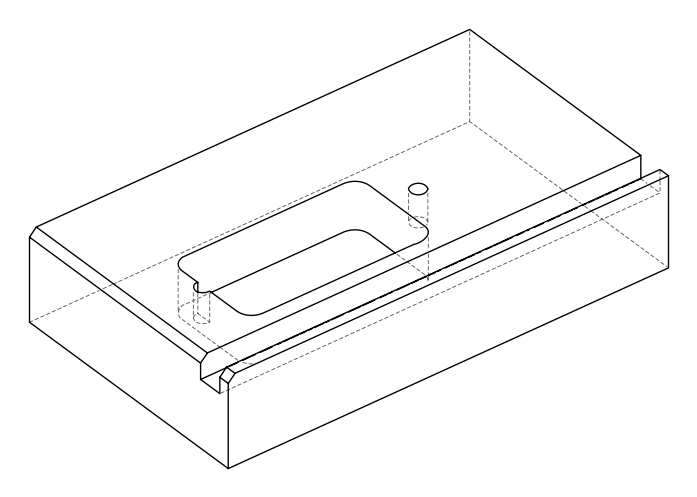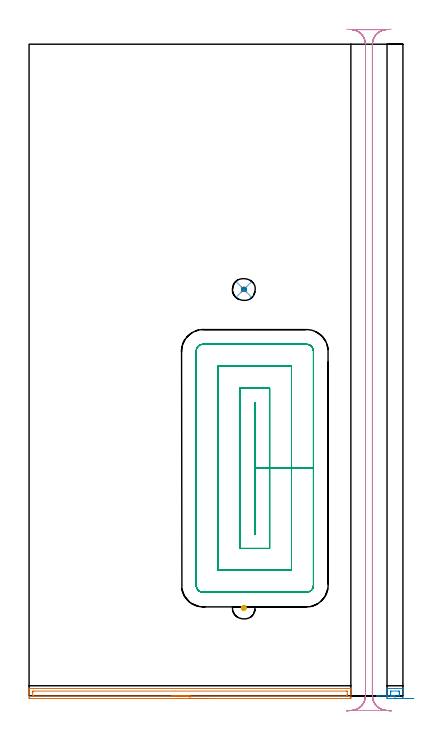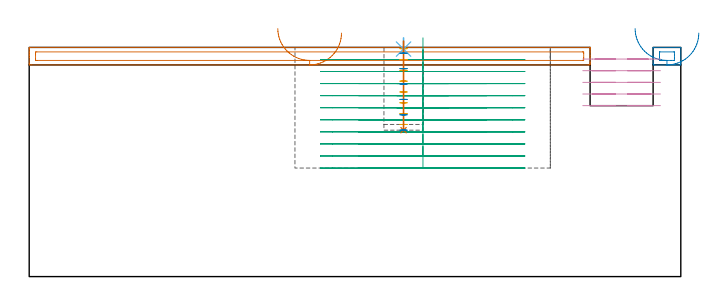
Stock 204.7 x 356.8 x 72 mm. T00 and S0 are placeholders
(PLAN: 8 operations, 5 tool changes, 34.8 min)
(1 AREA_MILL | FG_CHAMFER_SURFACE | UGT0205_001 | 3.01 min | 2724 mm3)
(2 AREA_MILL_1 | FG_CHAMFER_SURFACE_1 | UGT0205_001 | 0.33 min | 186 mm3)
(3 MILL_RECTANGULAR_POCKET | POCKET_RECTANGULAR_STRAIGHT | NXT0201_012 | Follow Part, ap 4, ae 75% | 22.74 min | 456928 mm3)
(4 MILL_RECTANGULAR_SLOT | SLOT_RECTANGULAR | NXT0201_012 | Follow Part, ap 4, ae 75% | 7.96 min | 129182 mm3)
(5 MILL_BLIND_HOLE_FROM_SOLID_MATERIAL | STEP1POCKET | NXT0201_013 | Spiral | 0.35 min | 1616 mm3)
(6 SPOT_DRILL | STEP1POCKET_1 | NXT0321_9005460120000 | 0.03 min | 20 mm3)
(7 DRILL_BLIND_HOLE_INTO_CENTER | STEP1POCKET_1 | NXT0301_084 | 0.11 min | 2490 mm3)
(8 MILL_ROUGH_BLIND_HOLE_CONTOUR | STEP1POCKET_1 | NXT0201_013 | Spiral | 0.27 min | 605 mm3)
(TOOL UGT0205_001 | Chamfer Mill 20 x 3 x 45 deg. | D20 FL50 Z2)
(TOOL NXT0201_012 | ENDMILL 16mm [2P460-1600-NA 1630] | D16 FL38 Z6)
(TOOL NXT0201_013 | ENDMILL 10mm | D10 FL30 Z4)
(TOOL NXT0321_9005460120000 | NC Spot Drill, 142deg, 12mm, Carbide, Uncoated | D12 PA142 FL30 Z2)
(TOOL NXT0301_084 | Carbide Drill 11.3mm [860.1-1130-034A1-MM 2214] | D11.3 PA140 FL55 Z2)
(OP 1 AREA_MILL)
G17 G21 G94 G90
T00 M6
G54
G17 G0 G90 X98.1 Y-1.5 S1061 M3
G43 Z82. H0
Z76.5
G94 G1 X98.062 Z75.628 F250.
X97.948 Z74.764
X97.759 Z73.912
X97.497 Z73.08
X97.163 Z72.274
X96.76 Z71.5
X96.291 Z70.764
X95.76 Z70.072
X95.171 Z69.429
X94.528 Z68.84
X93.836 Z68.308
X93.1 Z67.84
X92.326 Z67.437
X91.52 Z67.103
X90.688 Z66.841
X89.836 Z66.652
X88.972 Z66.538
X88.1 Z66.5
X0.61
X0.081 Y-1.494 Z66.503
X0.008 Y-1.491 Z66.505
X0. Y-0.968 Z67.028
Y0.806 Z68.801
Y1.369 Z69.366
Y1.694 Z69.69
Y2.256 Z70.252
Y2.581 Z70.576
Y3.23 Z71.229
Y3.611 Z71.61
X0.007 Y3.969 Z71.96
X0.01 Y3.997 Z71.988
X0.163 Y4. Z72.
X176.037
X176.19 Y3.997 Z71.988
X176.193 Y3.969 Z71.96
X176.2 Y3.611 Z71.61
Y3.23 Z71.229
Y2.581 Z70.576
Y1.369 Z69.366
Y0.806 Z68.801
Y-0.687 Z67.309
X176.197 Y-0.968 Z67.028
X176.192 Y-1.491 Z66.505
X176.119 Y-1.494 Z66.503
X175.59 Y-1.5 Z66.5
X88.1
Y-0.086 Z67.914
X2.4
X2.01 Y-0.081 Z67.919
X2.001 Y0.311 Z68.311
X2. Y1.694 Z69.694
X2.001 Y2.085 Z70.085
X2.01 Y2.581 Z70.581
X2.39 Y2.586 Z70.586
X173.8
X174.19 Y2.581 Z70.581
X174.199 Y2.189 Z70.189
X174.2 Y0.806 Z68.806
X174.199 Y0.415 Z68.415
X174.19 Y-0.081 Z67.919
X173.81 Y-0.086 Z67.914
X88.1
X87.228 Z67.952
X86.363 Z68.066
X85.512 Z68.255
X84.68 Z68.517
X83.874 Z68.851
X83.1 Z69.254
X82.364 Z69.723
X81.672 Z70.254
X81.029 Z70.843
X80.44 Z71.486
X79.908 Z72.178
X79.44 Z72.914
X79.037 Z73.688
X78.703 Z74.494
X78.441 Z75.326
X78.252 Z76.178
X78.138 Z77.043
X78.1 Z77.914
G0 Z82.
M5
M2
(OP 2 AREA_MILL_1)
G17 G21 G94 G90
T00 M6
G54
G17 G0 G90 X210.35 Y-1.5 S1061 M3
G43 Z82. H0
Z76.5
G94 G1 X210.312 Z75.628 F250.
X210.198 Z74.764
X210.009 Z73.912
X209.747 Z73.08
X209.413 Z72.274
X209.01 Z71.5
X208.542 Z70.764
X208.01 Z70.072
X207.421 Z69.429
X206.778 Z68.84
X206.086 Z68.308
X205.35 Z67.84
X204.576 Z67.437
X203.77 Z67.103
X202.938 Z66.841
X202.086 Z66.652
X201.222 Z66.538
X200.35 Z66.5
X196.4
X196.139 Y-1.496 Z66.503
X196.005 Y-1.493 Z66.507
X196. Y-0.968 Z67.032
X196.001 Y3.92 Z71.919
X196.01 Y4. Z72.
X204.69
X204.7 Y3.919 Z71.919
X204.699 Y-0.968 Z67.032
X204.695 Y-1.493 Z66.507
X204.561 Y-1.496 Z66.503
X204.3 Y-1.5 Z66.5
X200.35
Y-0.086 Z67.914
X199.916
X198.16
X198.01 Y-0.081 Z67.919
X198.004 Y0.072 Z68.072
X198. Y0.806 Z68.806
Y0.964 Z68.964
Y1.694 Z69.694
X198.001 Y1.85 Z69.85
X198.01 Y2.581 Z70.581
X198.151 Y2.586 Z70.586
X202.54
X202.69 Y2.581 Z70.581
X202.696 Y2.428 Z70.428
X202.7 Y1.694 Z69.694
Y1.536 Z69.536
Y0.806 Z68.806
X202.699 Y0.65 Z68.65
X202.69 Y-0.081 Z67.919
X202.549 Y-0.086 Z67.914
X201.672
X200.35
X199.478 Z67.952
X198.614 Z68.066
X197.762 Z68.255
X196.93 Z68.517
X196.124 Z68.851
X195.35 Z69.254
X194.614 Z69.723
X193.922 Z70.254
X193.279 Z70.843
X192.69 Z71.486
X192.158 Z72.178
X191.69 Z72.914
X191.287 Z73.688
X190.953 Z74.494
X190.691 Z75.326
X190.502 Z76.178
X190.388 Z77.043
X190.35 Z77.914
G0 Z82.
M5
M2
(OP 3 MILL_RECTANGULAR_POCKET)
G17 G21 G94 G90
T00 M6
G54
G17 G0 G90 X123.7 Y99.259 S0 M3
G43 Z82. H1
Z75.
G94 G1 Y124.6 Z68.21 F250.
Y160.5 F500.
X123.5
Y88.7
X123.7
Y124.6
X131.7
Y168.5
X115.5
Y80.7
X131.7
Y124.6
X143.7
Y180.5
X103.5
Y68.7
X143.7
Y124.6
X155.7
Y188.7
G3 X151.9 Y192.5 R3.8
G1 X95.3
G3 X91.5 Y188.7 R3.8
G1 Y60.5
G3 X95.3 Y56.7 R3.8
G1 X151.9
G3 X155.7 Y60.5 R3.8
G1 Y124.6
Y125.6
G0 X123.7 Y99.259 Z71.21
G1 Y124.6 Z64.42 F250.
Y160.5 F500.
X123.5
Y88.7
X123.7
Y124.6
X131.7
Y168.5
X115.5
Y80.7
X131.7
Y124.6
X143.7
Y180.5
X103.5
Y68.7
X143.7
Y124.6
X155.7
Y188.7
G3 X151.9 Y192.5 R3.8
G1 X95.3
G3 X91.5 Y188.7 R3.8
G1 Y60.5
G3 X95.3 Y56.7 R3.8
G1 X151.9
G3 X155.7 Y60.5 R3.8
G1 Y124.6
Y125.6
G0 X123.7 Y99.259 Z67.42
G1 Y124.6 Z60.63 F250.
Y160.5 F500.
X123.5
Y88.7
X123.7
Y124.6
X131.7
Y168.5
X115.5
Y80.7
X131.7
Y124.6
X143.7
Y180.5
X103.5
Y68.7
X143.7
Y124.6
X155.7
Y188.7
G3 X151.9 Y192.5 R3.8
G1 X95.3
G3 X91.5 Y188.7 R3.8
G1 Y60.5
G3 X95.3 Y56.7 R3.8
G1 X151.9
G3 X155.7 Y60.5 R3.8
G1 Y124.6
Y125.6
G0 X123.7 Y99.259 Z63.63
G1 Y124.6 Z56.84 F250.
Y160.5 F500.
X123.5
Y88.7
X123.7
Y124.6
X131.7
Y168.5
X115.5
Y80.7
X131.7
Y124.6
X143.7
Y180.5
X103.5
Y68.7
X143.7
Y124.6
X155.7
Y188.7
G3 X151.9 Y192.5 R3.8
G1 X95.3
G3 X91.5 Y188.7 R3.8
G1 Y60.5
G3 X95.3 Y56.7 R3.8
G1 X151.9
G3 X155.7 Y60.5 R3.8
G1 Y124.6
Y125.6
G0 X123.7 Y99.259 Z59.84
G1 Y124.6 Z53.05 F250.
Y160.5 F500.
X123.5
Y88.7
X123.7
Y124.6
X131.7
Y168.5
X115.5
Y80.7
X131.7
Y124.6
X143.7
Y180.5
X103.5
Y68.7
X143.7
Y124.6
X155.7
Y188.7
G3 X151.9 Y192.5 R3.8
G1 X95.3
G3 X91.5 Y188.7 R3.8
G1 Y60.5
G3 X95.3 Y56.7 R3.8
G1 X151.9
G3 X155.7 Y60.5 R3.8
G1 Y124.6
Y125.6
G0 X123.7 Y99.259 Z56.05
G1 Y124.6 Z49.26 F250.
Y160.5 F500.
X123.5
Y88.7
X123.7
Y124.6
X131.7
Y168.5
X115.5
Y80.7
X131.7
Y124.6
X143.7
Y180.5
X103.5
Y68.7
X143.7
Y124.6
X155.7
Y188.7
G3 X151.9 Y192.5 R3.8
G1 X95.3
G3 X91.5 Y188.7 R3.8
G1 Y60.5
G3 X95.3 Y56.7 R3.8
G1 X151.9
G3 X155.7 Y60.5 R3.8
G1 Y124.6
Y125.6
G0 X123.7 Y99.259 Z52.26
G1 Y124.6 Z45.47 F250.
Y160.5 F500.
X123.5
Y88.7
X123.7
Y124.6
X131.7
Y168.5
X115.5
Y80.7
X131.7
Y124.6
X143.7
Y180.5
X103.5
Y68.7
X143.7
Y124.6
X155.7
Y188.7
G3 X151.9 Y192.5 R3.8
G1 X95.3
G3 X91.5 Y188.7 R3.8
G1 Y60.5
G3 X95.3 Y56.7 R3.8
G1 X151.9
G3 X155.7 Y60.5 R3.8
G1 Y124.6
Y125.6
G0 X123.7 Y99.259 Z48.47
G1 Y124.6 Z41.68 F250.
Y160.5 F500.
X123.5
Y88.7
X123.7
Y124.6
X131.7
Y168.5
X115.5
Y80.7
X131.7
Y124.6
X143.7
Y180.5
X103.5
Y68.7
X143.7
Y124.6
X155.7
Y188.7
G3 X151.9 Y192.5 R3.8
G1 X95.3
G3 X91.5 Y188.7 R3.8
G1 Y60.5
G3 X95.3 Y56.7 R3.8
G1 X151.9
G3 X155.7 Y60.5 R3.8
G1 Y124.6
Y125.6
G0 X123.7 Y99.259 Z44.68
G1 Y124.6 Z37.89 F250.
Y160.5 F500.
X123.5
Y88.7
X123.7
Y124.6
X131.7
Y168.5
X115.5
Y80.7
X131.7
Y124.6
X143.7
Y180.5
X103.5
Y68.7
X143.7
Y124.6
X155.7
Y188.7
G3 X151.9 Y192.5 R3.8
G1 X95.3
G3 X91.5 Y188.7 R3.8
G1 Y60.5
G3 X95.3 Y56.7 R3.8
G1 X151.9
G3 X155.7 Y60.5 R3.8
G1 Y124.6
Y125.6
G0 X123.7 Y99.259 Z40.89
G1 Y124.6 Z34.1 F250.
Y160.5 F500.
X123.5
Y88.7
X123.7
Y124.6
X131.7
Y168.5
X115.5
Y80.7
X131.7
Y124.6
X143.7
Y180.5
X103.5
Y68.7
X143.7
Y124.6
X155.7
Y188.7
G3 X151.9 Y192.5 R3.8
G1 X95.3
G3 X91.5 Y188.7 R3.8
G1 Y60.5
G3 X95.3 Y56.7 R3.8
G1 X151.9
G3 X155.7 Y60.5 R3.8
G1 Y124.6
Y125.6
G0 Z82.
M5
M2
(OP 4 MILL_RECTANGULAR_SLOT)
G17 G21 G94 G90
T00 M6
G54
G17 G0 G90 X173.904 Y365.03 S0 M3
G43 Z82. H1
Z68.34
G94 G1 X176.892 Y364.77 F250.
G2 X184.2 Y356.8 R8. F500.
G1 Y0.
G2 X177.786 Y-7.841 R8.
G1 X177.78 Y-7.871
G3 X179.212 Y-8. R8.
G1 X192.955
G3 X194.404 Y-7.868 R8.
G1 X194.399 Y-7.838
G2 X188. Y0. R8.
G1 Y356.8
G2 X195.308 Y364.77 R8.
G1 X198.296 Y365.03 F250.
G0 Z82.
X198.297 Y-8.23
Z64.68
G1 X195.308 Y-7.97
G2 X188. Y0. R8. F500.
G1 Y356.8
G2 X195.308 Y364.77 R8.
G1 Y364.8
X176.892
Y364.77
G2 X184.2 Y356.8 R8.
G1 Y0.
G2 X176.892 Y-7.97 R8.
G1 X173.903 Y-8.23 F250.
G0 X198.297 Z61.02
G1 X195.308 Y-7.97
G2 X188. Y0. R8. F500.
G1 Y356.8
G2 X195.308 Y364.77 R8.
G1 Y364.8
X176.892
Y364.77
G2 X184.2 Y356.8 R8.
G1 Y0.
G2 X176.892 Y-7.97 R8.
G1 X173.903 Y-8.23 F250.
G0 X198.297 Z57.36
G1 X195.308 Y-7.97
G2 X188. Y0. R8. F500.
G1 Y356.8
G2 X195.308 Y364.77 R8.
G1 Y364.8
X176.892
Y364.77
G2 X184.2 Y356.8 R8.
G1 Y0.
G2 X176.892 Y-7.97 R8.
G1 X173.903 Y-8.23 F250.
G0 X198.297 Z53.7
G1 X195.308 Y-7.97
G2 X188. Y0. R8. F500.
G1 Y356.8
G2 X195.308 Y364.77 R8.
G1 Y364.8
X176.892
Y364.77
G2 X184.2 Y356.8 R8.
G1 Y0.
G2 X176.892 Y-7.97 R8.
G1 X173.903 Y-8.23 F250.
G0 Z82.
M5
M2
(OP 5 MILL_BLIND_HOLE_FROM_SOLID_MATERIAL)
G17 G21 G94 G90
T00 M6
G54
G17 G0 G90 X117.6 Y48.1 S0 M3
G43 Z82. H0
Z71.6
G94 G3 X118.175 Y48.675 R0.575 F250.
X117.6 Y49.25 R0.575
X116.45 Y48.1 R1.15
X117.6 Y49.25 R-1.15
X117.025 Y48.675 R0.575
X117.6 Y48.1 R0.575
G0 Z68.2
G3 X118.175 Y48.675 R0.575
X117.6 Y49.25 R0.575
X116.45 Y48.1 R1.15
X117.6 Y49.25 R-1.15
X117.025 Y48.675 R0.575
X117.6 Y48.1 R0.575
G0 Z64.8
G3 X118.175 Y48.675 R0.575
X117.6 Y49.25 R0.575
X116.45 Y48.1 R1.15
X117.6 Y49.25 R-1.15
X117.025 Y48.675 R0.575
X117.6 Y48.1 R0.575
G0 Z61.4
G3 X118.175 Y48.675 R0.575
X117.6 Y49.25 R0.575
X116.45 Y48.1 R1.15
X117.6 Y49.25 R-1.15
X117.025 Y48.675 R0.575
X117.6 Y48.1 R0.575
G0 Z58.
G3 X118.175 Y48.675 R0.575
X117.6 Y49.25 R0.575
X116.45 Y48.1 R1.15
X117.6 Y49.25 R-1.15
X117.025 Y48.675 R0.575
X117.6 Y48.1 R0.575
G0 Z54.6
G3 X118.175 Y48.675 R0.575
X117.6 Y49.25 R0.575
X116.45 Y48.1 R1.15
X117.6 Y49.25 R-1.15
X117.025 Y48.675 R0.575
X117.6 Y48.1 R0.575
G0 Z51.2
G3 X118.175 Y48.675 R0.575
X117.6 Y49.25 R0.575
X116.45 Y48.1 R1.15
X117.6 Y49.25 R-1.15
X117.025 Y48.675 R0.575
X117.6 Y48.1 R0.575
G0 Z47.8
G3 X118.175 Y48.675 R0.575
X117.6 Y49.25 R0.575
X116.45 Y48.1 R1.15
X117.6 Y49.25 R-1.15
X117.025 Y48.675 R0.575
X117.6 Y48.1 R0.575
G0 Z82.
M5
M2
(OP 6 SPOT_DRILL)
G17 G21 G94 G90
T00 M6
G54
G17 G0 G90 X117.6 Y222.5 S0 M3
G43 Z82. H0
G94 G81 G98 Z71.471 F250. R75.
G80
M5
M2
(OP 7 DRILL_BLIND_HOLE_INTO_CENTER)
G17 G21 G94 G90
T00 M6
G54
G17 G0 G90 X117.6 Y222.5 S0 M3
G43 Z82. H1
G94 G81 G98 Z46. F250. R74.
G80
M5
M2
(OP 8 MILL_ROUGH_BLIND_HOLE_CONTOUR)
G17 G21 G94 G90
T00 M6
G54
G17 G0 G90 X117.6 Y222.5 S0 M3
G43 Z82. H0
Z70.167
G94 G3 X118.175 Y223.075 R0.575 F250.
X117.6 Y223.65 R0.575
X116.45 Y222.5 R1.15
X117.6 Y223.65 R-1.15
X117.025 Y223.075 R0.575
X117.6 Y222.5 R0.575
G0 Z65.333
G3 X118.175 Y223.075 R0.575
X117.6 Y223.65 R0.575
X116.45 Y222.5 R1.15
X117.6 Y223.65 R-1.15
X117.025 Y223.075 R0.575
X117.6 Y222.5 R0.575
G0 Z60.5
G3 X118.175 Y223.075 R0.575
X117.6 Y223.65 R0.575
X116.45 Y222.5 R1.15
X117.6 Y223.65 R-1.15
X117.025 Y223.075 R0.575
X117.6 Y222.5 R0.575
G0 Z55.667
G3 X118.175 Y223.075 R0.575
X117.6 Y223.65 R0.575
X116.45 Y222.5 R1.15
X117.6 Y223.65 R-1.15
X117.025 Y223.075 R0.575
X117.6 Y222.5 R0.575
G0 Z50.833
G3 X118.175 Y223.075 R0.575
X117.6 Y223.65 R0.575
X116.45 Y222.5 R1.15
X117.6 Y223.65 R-1.15
X117.025 Y223.075 R0.575
X117.6 Y222.5 R0.575
G0 Z46.
G3 X118.175 Y223.075 R0.575
X117.6 Y223.65 R0.575
X116.45 Y222.5 R1.15
X117.6 Y223.65 R-1.15
X117.025 Y223.075 R0.575
X117.6 Y222.5 R0.575
G0 Z82.
M5
M2
